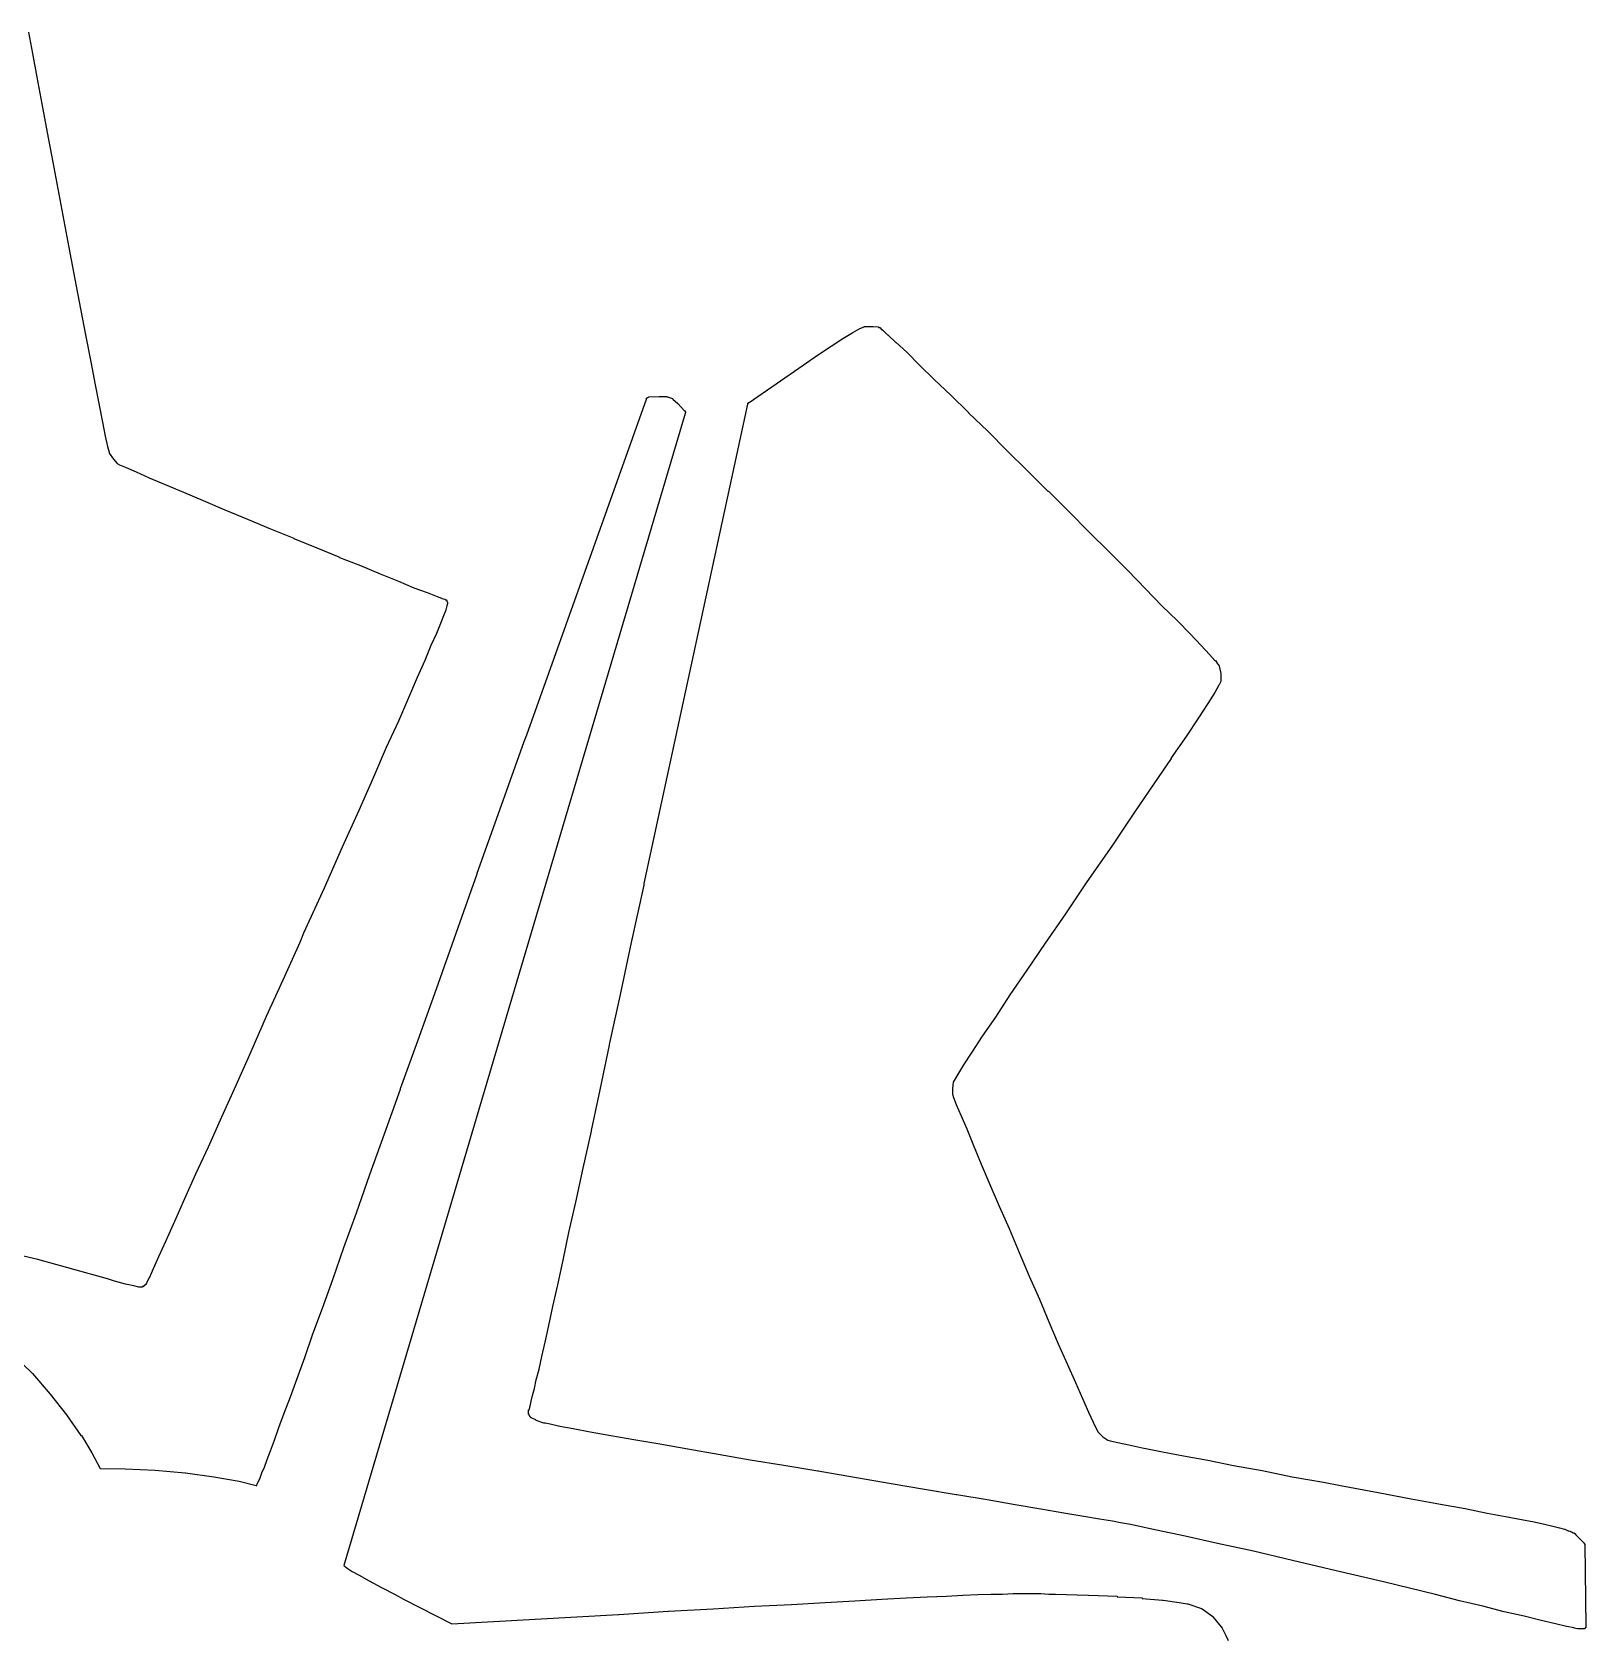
# Model space of a CAD drawing. Extents: x 107.7 to 189.7, y -115.4 to -83.3.
# Drawn here: x 146.697 to 149.516, y -112.49 to -109.577 of the extents above; entities that cross this region are included whole.
import ezdxf

# ---------------------------------------------------------------- set-up
doc = ezdxf.new("R2010")
doc.units = 0
doc.layers.add('BLACK', color=7, linetype='CONTINUOUS')

msp = doc.modelspace()

# ---------------------------------------------------------------- linework, layer by layer
at = {"layer": 'BLACK', "linetype": 'CONTINUOUS'}
for p, q in [((146.691, -109.577), (146.698, -109.616)), ((146.698, -109.616), (146.698, -109.616)), ((146.698, -109.616), (146.706, -109.659)), ((146.706, -109.659), (146.706, -109.659)), ((146.706, -109.659), (146.715, -109.707)), ((146.715, -109.707), (146.715, -109.707)), ((146.715, -109.707), (146.725, -109.759)), ((146.725, -109.759), (146.725, -109.759)), ((146.725, -109.759), (146.735, -109.813)), ((146.735, -109.813), (146.735, -109.813)), ((146.735, -109.813), (146.746, -109.871)), ((146.746, -109.871), (146.746, -109.871)), ((146.746, -109.871), (146.753, -109.91)), ((146.753, -109.91), (146.753, -109.91)), ((146.753, -109.91), (146.764, -109.968)), ((146.764, -109.968), (146.764, -109.968)), ((146.764, -109.968), (146.775, -110.025)), ((146.775, -110.025), (146.775, -110.025)), ((146.775, -110.025), (146.785, -110.079)), ((146.785, -110.079), (146.785, -110.079)), ((146.785, -110.079), (146.785, -110.079)), ((146.785, -110.079), (146.795, -110.129)), ((146.795, -110.129), (146.795, -110.129)), ((146.795, -110.129), (146.804, -110.175)), ((148.168, -110.133), (148.186, -110.122)), ((148.186, -110.122), (148.199, -110.115)), ((148.186, -110.122), (148.186, -110.122)), ((148.186, -110.122), (148.186, -110.122)), ((148.186, -110.122), (148.186, -110.122)), ((148.199, -110.115), (148.207, -110.112)), ((148.199, -110.115), (148.199, -110.115)), ((148.199, -110.115), (148.199, -110.115)), ((148.199, -110.115), (148.199, -110.115)), ((148.207, -110.112), (148.207, -110.111)), ((148.207, -110.111), (148.207, -110.111)), ((148.207, -110.111), (148.208, -110.111)), ((148.207, -110.112), (148.207, -110.112)), ((148.207, -110.112), (148.207, -110.112)), ((148.208, -110.111), (148.208, -110.111)), ((148.208, -110.111), (148.208, -110.111)), ((148.208, -110.111), (148.208, -110.111)), ((148.208, -110.111), (148.208, -110.111)), ((148.208, -110.111), (148.209, -110.111)), ((148.209, -110.111), (148.209, -110.111)), ((148.209, -110.111), (148.222, -110.111)), ((148.222, -110.111), (148.223, -110.111)), ((148.223, -110.111), (148.223, -110.111)), ((148.223, -110.111), (148.223, -110.111)), ((148.223, -110.111), (148.232, -110.112)), ((148.232, -110.112), (148.233, -110.112)), ((148.233, -110.112), (148.233, -110.113)), ((148.233, -110.113), (148.233, -110.113)), ((148.233, -110.113), (148.233, -110.113)), ((148.233, -110.113), (148.233, -110.113)), ((148.233, -110.113), (148.234, -110.113)), ((148.234, -110.113), (148.234, -110.113)), ((148.234, -110.113), (148.234, -110.113)), ((148.234, -110.113), (148.234, -110.113)), ((148.234, -110.113), (148.235, -110.113)), ((148.235, -110.113), (148.235, -110.113)), ((148.235, -110.113), (148.239, -110.117)), ((148.239, -110.117), (148.239, -110.117)), ((148.239, -110.117), (148.239, -110.117)), ((148.239, -110.117), (148.24, -110.117)), ((148.24, -110.117), (148.249, -110.126)), ((148.249, -110.126), (148.25, -110.126)), ((148.25, -110.126), (148.25, -110.126)), ((148.25, -110.126), (148.25, -110.126)), ((148.25, -110.126), (148.264, -110.14)), ((148.122, -110.163), (148.147, -110.147)), ((148.147, -110.147), (148.168, -110.133)), ((148.147, -110.147), (148.147, -110.147)), ((148.147, -110.147), (148.147, -110.147)), ((148.168, -110.133), (148.168, -110.133)), ((148.168, -110.133), (148.168, -110.133)), ((148.168, -110.133), (148.168, -110.133)), ((148.264, -110.14), (148.265, -110.14)), ((148.265, -110.14), (148.265, -110.14)), ((148.265, -110.14), (148.284, -110.158)), ((148.284, -110.158), (148.284, -110.158)), ((148.284, -110.158), (148.284, -110.158)), ((148.284, -110.158), (148.307, -110.181)), ((146.804, -110.175), (146.812, -110.217)), ((147.998, -110.249), (148.096, -110.181)), ((148.096, -110.181), (148.122, -110.163)), ((148.096, -110.181), (148.096, -110.181)), ((148.096, -110.181), (148.096, -110.181)), ((148.122, -110.163), (148.122, -110.163)), ((148.122, -110.163), (148.122, -110.163)), ((148.307, -110.181), (148.307, -110.181)), ((148.307, -110.181), (148.307, -110.181)), ((148.307, -110.181), (148.334, -110.207)), ((146.812, -110.217), (146.812, -110.217)), ((146.812, -110.217), (146.819, -110.254)), ((148.334, -110.207), (148.334, -110.207)), ((148.334, -110.207), (148.364, -110.236)), ((147.595, -110.852), (147.812, -110.243)), ((147.812, -110.242), (147.812, -110.241)), ((147.812, -110.241), (147.812, -110.241)), ((147.812, -110.241), (147.813, -110.241)), ((147.812, -110.243), (147.812, -110.242)), ((147.812, -110.242), (147.812, -110.242)), ((147.812, -110.242), (147.812, -110.242)), ((147.812, -110.242), (147.812, -110.242)), ((147.812, -110.243), (147.812, -110.243)), ((147.813, -110.241), (147.813, -110.24)), ((147.813, -110.24), (147.813, -110.24)), ((147.813, -110.24), (147.813, -110.24)), ((147.813, -110.24), (147.814, -110.24)), ((147.813, -110.241), (147.813, -110.241)), ((147.813, -110.241), (147.813, -110.241)), ((147.814, -110.24), (147.814, -110.24)), ((147.814, -110.24), (147.814, -110.24)), ((147.814, -110.24), (147.814, -110.24)), ((147.814, -110.24), (147.815, -110.24)), ((147.815, -110.24), (147.816, -110.239)), ((147.815, -110.24), (147.815, -110.24)), ((147.815, -110.24), (147.815, -110.24)), ((147.815, -110.24), (147.815, -110.24)), ((147.815, -110.24), (147.815, -110.24)), ((147.816, -110.239), (147.835, -110.238)), ((147.835, -110.238), (147.835, -110.238)), ((147.835, -110.238), (147.835, -110.238)), ((147.835, -110.238), (147.835, -110.238)), ((147.835, -110.238), (147.848, -110.238)), ((147.848, -110.238), (147.848, -110.238)), ((147.848, -110.238), (147.848, -110.238)), ((147.848, -110.238), (147.849, -110.238)), ((147.849, -110.238), (147.849, -110.238)), ((147.849, -110.238), (147.849, -110.238)), ((147.849, -110.238), (147.849, -110.239)), ((147.849, -110.239), (147.85, -110.239)), ((147.85, -110.239), (147.859, -110.242)), ((147.859, -110.242), (147.859, -110.242)), ((147.859, -110.242), (147.859, -110.242)), ((147.859, -110.242), (147.86, -110.243)), ((147.86, -110.243), (147.86, -110.243)), ((147.86, -110.243), (147.86, -110.243)), ((147.86, -110.243), (147.86, -110.243)), ((147.86, -110.243), (147.86, -110.243)), ((147.86, -110.243), (147.869, -110.251)), ((148.364, -110.236), (148.364, -110.236)), ((148.364, -110.236), (148.364, -110.236)), ((148.364, -110.236), (148.396, -110.267)), ((146.819, -110.254), (146.825, -110.285)), ((147.882, -110.269), (147.572, -111.315)), ((147.808, -111.122), (147.996, -110.252)), ((147.869, -110.251), (147.869, -110.251)), ((147.869, -110.251), (147.869, -110.251)), ((147.869, -110.251), (147.869, -110.251)), ((147.869, -110.251), (147.881, -110.264)), ((147.881, -110.264), (147.881, -110.264)), ((147.881, -110.264), (147.881, -110.264)), ((147.881, -110.264), (147.881, -110.264)), ((147.881, -110.264), (147.882, -110.264)), ((147.882, -110.264), (147.882, -110.264)), ((147.882, -110.264), (147.882, -110.265)), ((147.882, -110.265), (147.882, -110.265)), ((147.882, -110.265), (147.882, -110.265)), ((147.882, -110.265), (147.882, -110.265)), ((147.882, -110.265), (147.882, -110.265)), ((147.882, -110.265), (147.882, -110.266)), ((147.882, -110.266), (147.882, -110.266)), ((147.882, -110.266), (147.883, -110.266)), ((147.883, -110.268), (147.882, -110.268)), ((147.882, -110.268), (147.882, -110.268)), ((147.882, -110.268), (147.882, -110.269)), ((147.883, -110.266), (147.883, -110.266)), ((147.883, -110.266), (147.883, -110.267)), ((147.883, -110.267), (147.883, -110.267)), ((147.883, -110.267), (147.883, -110.267)), ((147.883, -110.267), (147.883, -110.267)), ((147.883, -110.267), (147.883, -110.268)), ((147.883, -110.268), (147.883, -110.268)), ((147.996, -110.251), (147.996, -110.25)), ((147.996, -110.25), (147.996, -110.25)), ((147.996, -110.25), (147.997, -110.25)), ((147.996, -110.252), (147.996, -110.251)), ((147.996, -110.251), (147.996, -110.251)), ((147.996, -110.251), (147.996, -110.251)), ((147.996, -110.251), (147.996, -110.251)), ((147.996, -110.252), (147.996, -110.252)), ((147.997, -110.25), (147.997, -110.249)), ((147.997, -110.249), (147.997, -110.249)), ((147.997, -110.249), (147.997, -110.249)), ((147.997, -110.249), (147.998, -110.249)), ((147.997, -110.25), (147.997, -110.25)), ((147.997, -110.25), (147.997, -110.25)), ((147.998, -110.249), (147.998, -110.249)), ((148.396, -110.267), (148.396, -110.268)), ((148.396, -110.268), (148.396, -110.268)), ((148.396, -110.268), (148.431, -110.301)), ((146.825, -110.285), (146.825, -110.285)), ((146.825, -110.285), (146.83, -110.31)), ((148.431, -110.301), (148.431, -110.301)), ((148.431, -110.301), (148.466, -110.337)), ((146.83, -110.31), (146.83, -110.31)), ((146.83, -110.31), (146.834, -110.329)), ((146.834, -110.329), (146.837, -110.339)), ((146.837, -110.339), (146.837, -110.341)), ((146.837, -110.341), (146.845, -110.352)), ((146.845, -110.352), (146.852, -110.36)), ((146.852, -110.36), (146.856, -110.362)), ((146.856, -110.362), (146.868, -110.367)), ((148.466, -110.337), (148.466, -110.337)), ((148.466, -110.337), (148.466, -110.337)), ((148.466, -110.337), (148.503, -110.373)), ((146.868, -110.367), (146.868, -110.367)), ((146.868, -110.367), (146.886, -110.375)), ((146.886, -110.375), (146.886, -110.375)), ((146.886, -110.375), (146.91, -110.386)), ((146.91, -110.386), (146.939, -110.398)), ((148.503, -110.373), (148.503, -110.373)), ((148.503, -110.373), (148.54, -110.41)), ((146.939, -110.398), (146.939, -110.398)), ((146.939, -110.398), (146.972, -110.412)), ((146.972, -110.412), (146.972, -110.412)), ((146.972, -110.412), (146.972, -110.412)), ((146.972, -110.412), (147.008, -110.427)), ((148.54, -110.41), (148.541, -110.41)), ((148.541, -110.41), (148.541, -110.41)), ((148.541, -110.41), (148.578, -110.447)), ((147.008, -110.427), (147.047, -110.444)), ((147.047, -110.444), (147.047, -110.444)), ((147.047, -110.444), (147.088, -110.461)), ((148.578, -110.447), (148.578, -110.447)), ((148.578, -110.447), (148.615, -110.484)), ((147.088, -110.461), (147.088, -110.461)), ((147.088, -110.461), (147.13, -110.478)), ((147.13, -110.478), (147.13, -110.478)), ((147.13, -110.478), (147.172, -110.495)), ((147.172, -110.495), (147.172, -110.496)), ((147.172, -110.496), (147.172, -110.496)), ((147.172, -110.496), (147.214, -110.513)), ((148.615, -110.484), (148.615, -110.484)), ((148.615, -110.484), (148.651, -110.52)), ((147.214, -110.513), (147.254, -110.529)), ((147.254, -110.529), (147.255, -110.53)), ((147.255, -110.53), (147.255, -110.53)), ((147.255, -110.53), (147.293, -110.545)), ((148.651, -110.52), (148.651, -110.52)), ((148.651, -110.52), (148.685, -110.554)), ((147.293, -110.545), (147.293, -110.545)), ((147.293, -110.545), (147.329, -110.56)), ((147.329, -110.56), (147.329, -110.56)), ((147.329, -110.56), (147.329, -110.56)), ((147.329, -110.56), (147.362, -110.573)), ((148.685, -110.554), (148.685, -110.554)), ((148.685, -110.554), (148.717, -110.587)), ((147.362, -110.573), (147.362, -110.573)), ((147.362, -110.573), (147.39, -110.585)), ((147.39, -110.585), (147.414, -110.594)), ((147.414, -110.594), (147.432, -110.601)), ((148.717, -110.587), (148.717, -110.587)), ((148.717, -110.587), (148.747, -110.618)), ((147.432, -110.601), (147.443, -110.605)), ((147.443, -110.605), (147.447, -110.606)), ((147.447, -110.606), (147.447, -110.607)), ((147.447, -110.607), (147.447, -110.607)), ((147.447, -110.607), (147.447, -110.607)), ((147.447, -110.607), (147.448, -110.607)), ((147.448, -110.607), (147.448, -110.607)), ((147.448, -110.607), (147.448, -110.607)), ((147.448, -110.607), (147.448, -110.607)), ((147.448, -110.607), (147.448, -110.607)), ((147.448, -110.607), (147.449, -110.607)), ((147.45, -110.618), (147.448, -110.625)), ((147.448, -110.625), (147.448, -110.625)), ((147.448, -110.625), (147.448, -110.626)), ((147.449, -110.607), (147.449, -110.607)), ((147.449, -110.607), (147.449, -110.607)), ((147.449, -110.607), (147.449, -110.608)), ((147.449, -110.608), (147.45, -110.608)), ((147.45, -110.608), (147.45, -110.608)), ((147.45, -110.608), (147.45, -110.608)), ((147.45, -110.608), (147.45, -110.609)), ((147.45, -110.609), (147.45, -110.609)), ((147.45, -110.609), (147.45, -110.609)), ((147.45, -110.609), (147.45, -110.609)), ((147.45, -110.609), (147.45, -110.609)), ((147.45, -110.609), (147.45, -110.61)), ((147.45, -110.61), (147.45, -110.61)), ((147.45, -110.61), (147.45, -110.61)), ((147.45, -110.61), (147.451, -110.611)), ((147.451, -110.614), (147.45, -110.618)), ((147.45, -110.618), (147.45, -110.618)), ((147.45, -110.618), (147.45, -110.618)), ((147.45, -110.618), (147.45, -110.618)), ((147.451, -110.611), (147.451, -110.611)), ((147.451, -110.611), (147.451, -110.612)), ((147.451, -110.612), (147.451, -110.612)), ((147.451, -110.612), (147.451, -110.612)), ((147.451, -110.612), (147.451, -110.612)), ((147.451, -110.612), (147.451, -110.613)), ((147.451, -110.613), (147.451, -110.613)), ((147.451, -110.613), (147.451, -110.613)), ((147.451, -110.613), (147.451, -110.613)), ((147.451, -110.613), (147.451, -110.614)), ((147.451, -110.614), (147.451, -110.614)), ((148.747, -110.618), (148.747, -110.618)), ((148.747, -110.618), (148.775, -110.645)), ((147.438, -110.65), (147.431, -110.668)), ((147.444, -110.636), (147.438, -110.65)), ((147.438, -110.65), (147.438, -110.65)), ((147.438, -110.65), (147.438, -110.65)), ((147.448, -110.626), (147.444, -110.636)), ((147.444, -110.636), (147.444, -110.636)), ((147.444, -110.636), (147.444, -110.636)), ((147.444, -110.636), (147.444, -110.636)), ((147.448, -110.626), (147.448, -110.626)), ((148.775, -110.645), (148.775, -110.645)), ((148.775, -110.645), (148.798, -110.669)), ((147.431, -110.668), (147.421, -110.69)), ((147.431, -110.668), (147.431, -110.668)), ((147.431, -110.668), (147.431, -110.668)), ((148.798, -110.669), (148.798, -110.669)), ((148.798, -110.669), (148.798, -110.669)), ((148.798, -110.669), (148.818, -110.69)), ((147.421, -110.69), (147.41, -110.717)), ((147.421, -110.69), (147.421, -110.69)), ((148.818, -110.69), (148.818, -110.69)), ((148.818, -110.69), (148.818, -110.69)), ((148.818, -110.69), (148.833, -110.706)), ((148.833, -110.706), (148.833, -110.706)), ((148.833, -110.706), (148.833, -110.706)), ((148.833, -110.706), (148.833, -110.706)), ((148.833, -110.706), (148.843, -110.717)), ((147.41, -110.717), (147.396, -110.748)), ((147.41, -110.717), (147.41, -110.717)), ((147.41, -110.717), (147.41, -110.717)), ((148.843, -110.717), (148.843, -110.717)), ((148.843, -110.717), (148.844, -110.717)), ((148.844, -110.717), (148.844, -110.717)), ((148.844, -110.717), (148.848, -110.723)), ((148.848, -110.723), (148.848, -110.723)), ((148.848, -110.723), (148.849, -110.724)), ((148.849, -110.724), (148.849, -110.724)), ((148.849, -110.724), (148.849, -110.724)), ((148.849, -110.724), (148.849, -110.724)), ((148.849, -110.724), (148.849, -110.724)), ((148.849, -110.724), (148.849, -110.724)), ((148.849, -110.724), (148.849, -110.725)), ((148.849, -110.725), (148.849, -110.725)), ((148.849, -110.725), (148.85, -110.725)), ((148.85, -110.725), (148.85, -110.725)), ((148.85, -110.725), (148.854, -110.741)), ((148.854, -110.741), (148.854, -110.741)), ((148.854, -110.741), (148.854, -110.742)), ((148.854, -110.742), (148.854, -110.742)), ((148.854, -110.742), (148.854, -110.742)), ((148.854, -110.742), (148.854, -110.742)), ((148.854, -110.742), (148.854, -110.743)), ((147.396, -110.748), (147.38, -110.785)), ((147.396, -110.748), (147.396, -110.748)), ((148.85, -110.762), (148.843, -110.775)), ((148.851, -110.761), (148.85, -110.762)), ((148.854, -110.755), (148.851, -110.761)), ((148.851, -110.761), (148.851, -110.761)), ((148.851, -110.761), (148.851, -110.761)), ((148.854, -110.743), (148.854, -110.743)), ((148.854, -110.743), (148.854, -110.753)), ((148.854, -110.753), (148.854, -110.753)), ((148.854, -110.753), (148.854, -110.753)), ((148.854, -110.753), (148.854, -110.753)), ((148.854, -110.753), (148.854, -110.753)), ((148.854, -110.753), (148.854, -110.754)), ((148.854, -110.754), (148.854, -110.754)), ((148.854, -110.754), (148.854, -110.754)), ((148.854, -110.754), (148.854, -110.754)), ((148.854, -110.754), (148.854, -110.755)), ((148.854, -110.755), (148.854, -110.755)), ((148.854, -110.755), (148.854, -110.755)), ((147.38, -110.785), (147.362, -110.827)), ((147.38, -110.785), (147.38, -110.785)), ((147.38, -110.785), (147.38, -110.785)), ((148.83, -110.795), (148.813, -110.821)), ((148.843, -110.775), (148.83, -110.795)), ((148.83, -110.795), (148.83, -110.795)), ((148.843, -110.775), (148.843, -110.775)), ((148.843, -110.775), (148.843, -110.775)), ((148.843, -110.775), (148.843, -110.775)), ((147.362, -110.827), (147.34, -110.875)), ((147.362, -110.827), (147.362, -110.827)), ((147.362, -110.827), (147.362, -110.827)), ((148.813, -110.821), (148.791, -110.855)), ((148.813, -110.821), (148.813, -110.821)), ((148.813, -110.821), (148.813, -110.821)), ((147.59, -110.864), (147.595, -110.852)), ((147.595, -110.852), (147.595, -110.852)), ((148.791, -110.855), (148.764, -110.894)), ((148.791, -110.855), (148.791, -110.855)), ((148.791, -110.855), (148.791, -110.855)), ((147.34, -110.875), (147.317, -110.929)), ((147.34, -110.875), (147.34, -110.875)), ((147.546, -110.988), (147.59, -110.864)), ((147.59, -110.864), (147.59, -110.864)), ((148.764, -110.895), (148.732, -110.941)), ((148.764, -110.894), (148.764, -110.895)), ((147.317, -110.929), (147.29, -110.989)), ((147.317, -110.929), (147.317, -110.929)), ((147.317, -110.929), (147.317, -110.929)), ((148.732, -110.941), (148.696, -110.994)), ((148.732, -110.941), (148.732, -110.941)), ((148.732, -110.941), (148.732, -110.941)), ((147.29, -110.989), (147.26, -111.056)), ((147.29, -110.989), (147.29, -110.989)), ((147.505, -111.103), (147.546, -110.988)), ((147.546, -110.988), (147.546, -110.988)), ((148.696, -110.994), (148.656, -111.054)), ((148.696, -110.994), (148.696, -110.994)), ((147.26, -111.056), (147.227, -111.13)), ((147.26, -111.056), (147.26, -111.056)), ((148.656, -111.054), (148.611, -111.119)), ((148.656, -111.054), (148.656, -111.054)), ((148.656, -111.054), (148.656, -111.054)), ((147.467, -111.212), (147.505, -111.104)), ((147.505, -111.104), (147.505, -111.103)), ((147.505, -111.103), (147.505, -111.103)), ((148.611, -111.119), (148.572, -111.177)), ((148.611, -111.119), (148.611, -111.119)), ((148.611, -111.119), (148.611, -111.119)), ((147.227, -111.13), (147.19, -111.212)), ((147.227, -111.13), (147.227, -111.13)), ((147.785, -111.229), (147.808, -111.125)), ((147.808, -111.125), (147.808, -111.122)), ((147.808, -111.122), (147.808, -111.122)), ((147.808, -111.125), (147.808, -111.125)), ((148.572, -111.177), (148.535, -111.23)), ((148.572, -111.177), (148.572, -111.177)), ((147.183, -111.229), (147.152, -111.297)), ((147.19, -111.212), (147.183, -111.229)), ((147.183, -111.229), (147.183, -111.229)), ((147.183, -111.229), (147.183, -111.229)), ((147.19, -111.212), (147.19, -111.212)), ((147.431, -111.313), (147.467, -111.212)), ((147.467, -111.212), (147.467, -111.212)), ((147.467, -111.212), (147.467, -111.212)), ((147.764, -111.326), (147.785, -111.229)), ((147.785, -111.229), (147.785, -111.229)), ((148.535, -111.23), (148.502, -111.279)), ((148.535, -111.23), (148.535, -111.23)), ((148.502, -111.279), (148.471, -111.324)), ((148.502, -111.279), (148.502, -111.279)), ((147.152, -111.297), (147.122, -111.363)), ((147.152, -111.297), (147.152, -111.297)), ((147.572, -111.315), (147.263, -112.359)), ((147.397, -111.407), (147.431, -111.313)), ((147.431, -111.313), (147.431, -111.313)), ((147.572, -111.315), (147.572, -111.315)), ((148.471, -111.324), (148.445, -111.364)), ((147.745, -111.414), (147.764, -111.326)), ((147.764, -111.326), (147.764, -111.326)), ((147.122, -111.363), (147.094, -111.427)), ((147.122, -111.363), (147.122, -111.363)), ((147.122, -111.363), (147.122, -111.363)), ((148.445, -111.364), (148.421, -111.399)), ((147.366, -111.494), (147.397, -111.407)), ((147.397, -111.407), (147.397, -111.407)), ((148.421, -111.399), (148.402, -111.428)), ((147.094, -111.427), (147.067, -111.488)), ((147.094, -111.427), (147.094, -111.427)), ((147.728, -111.496), (147.745, -111.415)), ((147.745, -111.415), (147.745, -111.414)), ((148.402, -111.428), (148.387, -111.451)), ((148.402, -111.428), (148.402, -111.428)), ((148.376, -111.469), (148.37, -111.479)), ((148.387, -111.451), (148.376, -111.469)), ((147.067, -111.488), (147.041, -111.546)), ((147.067, -111.488), (147.067, -111.488)), ((147.337, -111.576), (147.366, -111.495)), ((147.366, -111.495), (147.366, -111.494)), ((147.366, -111.494), (147.366, -111.494)), ((147.712, -111.57), (147.728, -111.496)), ((147.728, -111.496), (147.728, -111.496)), ((147.728, -111.496), (147.728, -111.496)), ((148.368, -111.482), (148.367, -111.494)), ((148.367, -111.494), (148.367, -111.504)), ((148.37, -111.479), (148.368, -111.482)), ((148.367, -111.504), (148.369, -111.51)), ((148.369, -111.51), (148.374, -111.523)), ((148.374, -111.523), (148.382, -111.542)), ((147.041, -111.546), (147.017, -111.6)), ((147.041, -111.546), (147.041, -111.546)), ((148.382, -111.542), (148.393, -111.567)), ((147.31, -111.65), (147.337, -111.576)), ((147.337, -111.576), (147.337, -111.576)), ((147.697, -111.638), (147.712, -111.571)), ((147.712, -111.571), (147.712, -111.57)), ((147.712, -111.57), (147.712, -111.57)), ((148.393, -111.567), (148.405, -111.597)), ((147.017, -111.6), (146.994, -111.649)), ((147.017, -111.6), (147.017, -111.6)), ((148.405, -111.597), (148.419, -111.631)), ((147.684, -111.7), (147.697, -111.638)), ((147.697, -111.638), (147.697, -111.638)), ((148.419, -111.631), (148.419, -111.631)), ((148.419, -111.631), (148.435, -111.668)), ((146.994, -111.649), (146.974, -111.694)), ((146.994, -111.649), (146.994, -111.649)), ((147.286, -111.719), (147.31, -111.65)), ((147.31, -111.65), (147.31, -111.65)), ((148.435, -111.668), (148.452, -111.707)), ((146.974, -111.694), (146.956, -111.735)), ((146.974, -111.694), (146.974, -111.694)), ((147.671, -111.755), (147.684, -111.7)), ((147.684, -111.7), (147.684, -111.7)), ((147.684, -111.7), (147.684, -111.7)), ((147.263, -111.782), (147.286, -111.719)), ((147.286, -111.719), (147.286, -111.719)), ((148.452, -111.707), (148.452, -111.707)), ((148.452, -111.707), (148.47, -111.748)), ((146.956, -111.735), (146.94, -111.77)), ((146.956, -111.735), (146.956, -111.735)), ((147.661, -111.805), (147.671, -111.755)), ((147.671, -111.755), (147.671, -111.755)), ((147.671, -111.755), (147.671, -111.755)), ((147.671, -111.755), (147.671, -111.755)), ((148.47, -111.748), (148.47, -111.748)), ((148.47, -111.748), (148.488, -111.791)), ((146.708, -111.804), (146.64, -111.788)), ((146.94, -111.77), (146.927, -111.799)), ((146.94, -111.77), (146.94, -111.77)), ((147.243, -111.84), (147.263, -111.782)), ((147.263, -111.782), (147.263, -111.782)), ((147.263, -111.782), (147.263, -111.782)), ((146.773, -111.822), (146.708, -111.804)), ((146.927, -111.799), (146.917, -111.821)), ((146.927, -111.799), (146.927, -111.799)), ((146.927, -111.799), (146.927, -111.799)), ((147.651, -111.85), (147.661, -111.805)), ((147.661, -111.805), (147.661, -111.805)), ((147.661, -111.805), (147.661, -111.805)), ((148.488, -111.791), (148.488, -111.791)), ((148.488, -111.791), (148.506, -111.834)), ((146.834, -111.839), (146.773, -111.822)), ((146.847, -111.843), (146.834, -111.839)), ((146.834, -111.839), (146.834, -111.839)), ((146.867, -111.849), (146.847, -111.843)), ((146.847, -111.843), (146.847, -111.843)), ((146.847, -111.843), (146.847, -111.843)), ((146.882, -111.852), (146.867, -111.849)), ((146.867, -111.849), (146.867, -111.849)), ((146.867, -111.849), (146.867, -111.849)), ((146.867, -111.849), (146.867, -111.849)), ((146.905, -111.847), (146.904, -111.849)), ((146.904, -111.849), (146.904, -111.849)), ((146.904, -111.849), (146.904, -111.849)), ((146.904, -111.849), (146.904, -111.849)), ((146.904, -111.849), (146.904, -111.849)), ((146.904, -111.849), (146.904, -111.85)), ((146.909, -111.838), (146.905, -111.847)), ((146.905, -111.847), (146.905, -111.847)), ((146.905, -111.847), (146.905, -111.847)), ((146.905, -111.847), (146.905, -111.847)), ((146.91, -111.838), (146.909, -111.838)), ((146.909, -111.838), (146.909, -111.838)), ((146.917, -111.821), (146.91, -111.838)), ((146.917, -111.821), (146.917, -111.821)), ((147.224, -111.892), (147.243, -111.84)), ((148.506, -111.834), (148.525, -111.876)), ((146.891, -111.854), (146.882, -111.852)), ((146.882, -111.852), (146.882, -111.852)), ((146.882, -111.852), (146.882, -111.852)), ((146.882, -111.852), (146.882, -111.852)), ((146.892, -111.854), (146.891, -111.854)), ((146.891, -111.854), (146.891, -111.854)), ((146.891, -111.854), (146.891, -111.854)), ((146.898, -111.854), (146.892, -111.854)), ((146.892, -111.854), (146.892, -111.854)), ((146.892, -111.854), (146.892, -111.854)), ((146.892, -111.854), (146.892, -111.854)), ((146.892, -111.854), (146.892, -111.854)), ((146.899, -111.853), (146.898, -111.853)), ((146.898, -111.853), (146.898, -111.853)), ((146.898, -111.853), (146.898, -111.854)), ((146.9, -111.853), (146.899, -111.853)), ((146.899, -111.853), (146.899, -111.853)), ((146.899, -111.853), (146.899, -111.853)), ((146.899, -111.853), (146.899, -111.853)), ((146.899, -111.853), (146.899, -111.853)), ((146.899, -111.853), (146.899, -111.853)), ((146.903, -111.85), (146.9, -111.852)), ((146.9, -111.852), (146.9, -111.853)), ((146.9, -111.853), (146.9, -111.853)), ((146.904, -111.85), (146.903, -111.85)), ((146.903, -111.85), (146.903, -111.85)), ((146.903, -111.85), (146.903, -111.85)), ((146.903, -111.85), (146.903, -111.85)), ((146.904, -111.85), (146.904, -111.85)), ((146.904, -111.85), (146.904, -111.85)), ((147.642, -111.889), (147.651, -111.85)), ((147.651, -111.85), (147.651, -111.85)), ((148.525, -111.876), (148.525, -111.876)), ((148.525, -111.876), (148.542, -111.917)), ((147.207, -111.939), (147.224, -111.892)), ((147.224, -111.892), (147.224, -111.892)), ((147.635, -111.924), (147.642, -111.889)), ((147.642, -111.889), (147.642, -111.889)), ((147.628, -111.954), (147.635, -111.924)), ((147.635, -111.924), (147.635, -111.924)), ((148.542, -111.917), (148.542, -111.917)), ((148.542, -111.917), (148.559, -111.957)), ((147.192, -111.982), (147.207, -111.939)), ((147.207, -111.939), (147.207, -111.939)), ((147.622, -111.98), (147.628, -111.954)), ((147.628, -111.954), (147.628, -111.954)), ((148.559, -111.957), (148.559, -111.957)), ((148.559, -111.957), (148.575, -111.993)), ((146.665, -111.979), (146.698, -112.011)), ((147.178, -112.02), (147.192, -111.982)), ((147.192, -111.982), (147.192, -111.982)), ((147.192, -111.982), (147.192, -111.982)), ((147.192, -111.982), (147.192, -111.982)), ((147.192, -111.982), (147.192, -111.982)), ((147.617, -112.003), (147.622, -111.98)), ((147.622, -111.98), (147.622, -111.98)), ((147.622, -111.98), (147.622, -111.98)), ((148.575, -111.993), (148.59, -112.027)), ((146.698, -112.011), (146.698, -112.011)), ((146.698, -112.011), (146.698, -112.011)), ((146.698, -112.011), (146.698, -112.011)), ((146.698, -112.011), (146.73, -112.048)), ((147.166, -112.053), (147.178, -112.02)), ((147.178, -112.02), (147.178, -112.02)), ((147.609, -112.038), (147.612, -112.022)), ((147.612, -112.022), (147.617, -112.003)), ((147.612, -112.022), (147.612, -112.022)), ((146.73, -112.048), (146.73, -112.048)), ((146.73, -112.048), (146.73, -112.048)), ((146.73, -112.048), (146.73, -112.048)), ((146.73, -112.048), (146.76, -112.086)), ((147.155, -112.083), (147.166, -112.053)), ((147.166, -112.053), (147.166, -112.053)), ((147.166, -112.053), (147.166, -112.053)), ((147.603, -112.061), (147.605, -112.051)), ((147.605, -112.051), (147.609, -112.038)), ((147.609, -112.038), (147.609, -112.038)), ((148.59, -112.027), (148.59, -112.027)), ((148.59, -112.027), (148.603, -112.056)), ((147.598, -112.082), (147.598, -112.077)), ((147.598, -112.077), (147.599, -112.077)), ((147.598, -112.083), (147.598, -112.082)), ((147.599, -112.077), (147.601, -112.07)), ((147.599, -112.077), (147.599, -112.077)), ((147.599, -112.077), (147.599, -112.077)), ((147.601, -112.07), (147.603, -112.061)), ((147.603, -112.061), (147.603, -112.061)), ((148.603, -112.056), (148.603, -112.056)), ((148.603, -112.056), (148.614, -112.081)), ((148.614, -112.081), (148.614, -112.081)), ((148.614, -112.081), (148.622, -112.099)), ((146.76, -112.086), (146.76, -112.086)), ((146.76, -112.086), (146.76, -112.086)), ((146.76, -112.086), (146.76, -112.086)), ((146.76, -112.086), (146.786, -112.123)), ((147.137, -112.132), (147.145, -112.109)), ((147.145, -112.109), (147.155, -112.083)), ((147.145, -112.109), (147.145, -112.109)), ((147.155, -112.083), (147.155, -112.083)), ((147.598, -112.084), (147.598, -112.083)), ((147.598, -112.083), (147.598, -112.083)), ((147.598, -112.083), (147.598, -112.083)), ((147.598, -112.083), (147.598, -112.083)), ((147.598, -112.085), (147.598, -112.084)), ((147.598, -112.084), (147.598, -112.084)), ((147.598, -112.084), (147.598, -112.084)), ((147.598, -112.084), (147.598, -112.084)), ((147.599, -112.085), (147.598, -112.085)), ((147.598, -112.085), (147.598, -112.085)), ((147.598, -112.085), (147.598, -112.085)), ((147.598, -112.085), (147.598, -112.085)), ((147.599, -112.086), (147.599, -112.085)), ((147.601, -112.09), (147.599, -112.086)), ((147.599, -112.086), (147.599, -112.086)), ((147.602, -112.09), (147.601, -112.09)), ((147.602, -112.091), (147.602, -112.09)), ((147.602, -112.09), (147.602, -112.09)), ((147.602, -112.09), (147.602, -112.09)), ((147.603, -112.091), (147.602, -112.091)), ((147.602, -112.091), (147.602, -112.091)), ((147.602, -112.091), (147.602, -112.091)), ((147.611, -112.095), (147.603, -112.091)), ((147.603, -112.091), (147.603, -112.091)), ((147.603, -112.091), (147.603, -112.091)), ((147.603, -112.091), (147.603, -112.091)), ((147.603, -112.091), (147.603, -112.091)), ((147.612, -112.096), (147.611, -112.095)), ((147.611, -112.095), (147.611, -112.095)), ((147.626, -112.101), (147.612, -112.096)), ((147.612, -112.096), (147.612, -112.096)), ((147.627, -112.101), (147.626, -112.101)), ((147.626, -112.101), (147.626, -112.101)), ((147.626, -112.101), (147.626, -112.101)), ((147.626, -112.101), (147.626, -112.101)), ((147.628, -112.101), (147.627, -112.101)), ((147.627, -112.101), (147.627, -112.101)), ((147.637, -112.103), (147.628, -112.101)), ((147.628, -112.101), (147.628, -112.101)), ((147.655, -112.107), (147.637, -112.103)), ((147.637, -112.103), (147.637, -112.103)), ((147.637, -112.103), (147.637, -112.103)), ((147.637, -112.103), (147.637, -112.103)), ((147.679, -112.111), (147.655, -112.107)), ((147.655, -112.107), (147.655, -112.107)), ((147.655, -112.107), (147.655, -112.107)), ((147.71, -112.117), (147.679, -112.111)), ((147.679, -112.111), (147.679, -112.111)), ((147.679, -112.111), (147.679, -112.111)), ((148.622, -112.099), (148.628, -112.112)), ((146.786, -112.123), (146.786, -112.123)), ((146.786, -112.123), (146.787, -112.123)), ((146.787, -112.123), (146.787, -112.123)), ((146.787, -112.123), (146.806, -112.155)), ((147.13, -112.151), (147.137, -112.132)), ((147.137, -112.132), (147.137, -112.132)), ((147.137, -112.132), (147.137, -112.132)), ((147.747, -112.124), (147.71, -112.117)), ((147.71, -112.117), (147.71, -112.117)), ((147.71, -112.117), (147.71, -112.117)), ((147.789, -112.131), (147.747, -112.124)), ((147.747, -112.124), (147.747, -112.124)), ((147.747, -112.124), (147.747, -112.124)), ((147.836, -112.139), (147.789, -112.131)), ((147.789, -112.131), (147.789, -112.131)), ((147.789, -112.131), (147.789, -112.131)), ((147.887, -112.148), (147.836, -112.139)), ((147.836, -112.139), (147.836, -112.139)), ((147.836, -112.139), (147.836, -112.139)), ((148.628, -112.112), (148.631, -112.117)), ((148.631, -112.117), (148.64, -112.126)), ((148.64, -112.126), (148.649, -112.132)), ((148.649, -112.132), (148.653, -112.133)), ((148.653, -112.133), (148.667, -112.136)), ((148.667, -112.136), (148.687, -112.14)), ((148.687, -112.14), (148.687, -112.14)), ((148.687, -112.14), (148.714, -112.146)), ((146.806, -112.155), (146.806, -112.155)), ((146.806, -112.155), (146.806, -112.155)), ((146.806, -112.155), (146.806, -112.155)), ((146.806, -112.155), (146.821, -112.183)), ((147.119, -112.181), (147.124, -112.167)), ((147.124, -112.167), (147.13, -112.151)), ((147.124, -112.167), (147.124, -112.167)), ((147.124, -112.167), (147.124, -112.167)), ((147.942, -112.158), (147.887, -112.148)), ((147.887, -112.148), (147.887, -112.148)), ((147.887, -112.148), (147.887, -112.148)), ((148, -112.168), (147.942, -112.158)), ((147.942, -112.158), (147.942, -112.158)), ((148.061, -112.178), (148, -112.168)), ((148, -112.168), (148, -112.168)), ((148, -112.168), (148, -112.168)), ((148.714, -112.146), (148.715, -112.146)), ((148.715, -112.146), (148.715, -112.146)), ((148.715, -112.146), (148.748, -112.153)), ((148.748, -112.153), (148.748, -112.153)), ((148.748, -112.153), (148.748, -112.153)), ((148.748, -112.153), (148.748, -112.153)), ((148.748, -112.153), (148.748, -112.153)), ((148.748, -112.153), (148.786, -112.16)), ((148.786, -112.16), (148.786, -112.16)), ((148.786, -112.16), (148.786, -112.16)), ((148.786, -112.16), (148.83, -112.168)), ((148.83, -112.168), (148.83, -112.168)), ((148.83, -112.168), (148.877, -112.178)), ((146.821, -112.183), (146.866, -112.184)), ((146.866, -112.184), (146.866, -112.184)), ((146.866, -112.184), (146.866, -112.184)), ((146.866, -112.184), (146.866, -112.184)), ((146.866, -112.184), (146.921, -112.186)), ((146.921, -112.186), (146.921, -112.186)), ((146.921, -112.186), (146.921, -112.186)), ((146.921, -112.186), (146.921, -112.186)), ((146.921, -112.186), (146.975, -112.191)), ((146.975, -112.191), (146.976, -112.191)), ((146.976, -112.191), (146.976, -112.191)), ((146.976, -112.191), (146.976, -112.191)), ((146.976, -112.191), (147.027, -112.198)), ((147.027, -112.198), (147.027, -112.198)), ((147.027, -112.198), (147.027, -112.198)), ((147.027, -112.198), (147.027, -112.198)), ((147.027, -112.198), (147.073, -112.206)), ((147.111, -112.2), (147.114, -112.191)), ((147.114, -112.191), (147.119, -112.181)), ((147.114, -112.191), (147.114, -112.191)), ((148.123, -112.188), (148.061, -112.178)), ((148.061, -112.178), (148.061, -112.178)), ((148.124, -112.188), (148.123, -112.188)), ((148.123, -112.188), (148.123, -112.188)), ((148.123, -112.188), (148.123, -112.188)), ((148.13, -112.189), (148.124, -112.188)), ((148.124, -112.188), (148.124, -112.188)), ((148.193, -112.2), (148.13, -112.189)), ((148.13, -112.189), (148.13, -112.189)), ((148.877, -112.178), (148.877, -112.178)), ((148.877, -112.178), (148.877, -112.178)), ((148.877, -112.178), (148.929, -112.187)), ((148.929, -112.187), (148.929, -112.187)), ((148.929, -112.187), (148.929, -112.187)), ((148.929, -112.187), (148.983, -112.198)), ((148.983, -112.198), (148.983, -112.198)), ((148.983, -112.198), (149.04, -112.208)), ((147.073, -112.206), (147.073, -112.206)), ((147.073, -112.206), (147.073, -112.206)), ((147.073, -112.206), (147.073, -112.206)), ((147.073, -112.206), (147.104, -112.214)), ((147.104, -112.214), (147.105, -112.214)), ((147.105, -112.214), (147.106, -112.211)), ((147.106, -112.211), (147.108, -112.207)), ((147.108, -112.207), (147.111, -112.2)), ((148.256, -112.211), (148.193, -112.2)), ((148.193, -112.2), (148.193, -112.2)), ((148.316, -112.221), (148.256, -112.211)), ((148.256, -112.211), (148.256, -112.211)), ((148.256, -112.211), (148.256, -112.211)), ((148.256, -112.211), (148.256, -112.211)), ((148.256, -112.211), (148.256, -112.211)), ((148.374, -112.231), (148.316, -112.221)), ((148.316, -112.221), (148.316, -112.221)), ((148.316, -112.221), (148.316, -112.221)), ((149.04, -112.208), (149.04, -112.208)), ((149.04, -112.208), (149.04, -112.208)), ((149.04, -112.208), (149.071, -112.214)), ((149.071, -112.214), (149.071, -112.214)), ((149.071, -112.214), (149.139, -112.227)), ((149.139, -112.227), (149.139, -112.227)), ((149.139, -112.227), (149.139, -112.227)), ((149.139, -112.227), (149.199, -112.238)), ((148.375, -112.231), (148.374, -112.231)), ((148.43, -112.24), (148.375, -112.231)), ((148.481, -112.249), (148.43, -112.24)), ((148.43, -112.24), (148.43, -112.24)), ((148.527, -112.257), (148.481, -112.249)), ((148.481, -112.249), (148.481, -112.249)), ((148.481, -112.249), (148.481, -112.249)), ((148.569, -112.264), (148.527, -112.257)), ((148.527, -112.257), (148.527, -112.257)), ((149.199, -112.238), (149.199, -112.238)), ((149.199, -112.238), (149.199, -112.238)), ((149.199, -112.238), (149.199, -112.238)), ((149.199, -112.238), (149.199, -112.238)), ((149.199, -112.238), (149.252, -112.248)), ((149.252, -112.248), (149.252, -112.248)), ((149.252, -112.248), (149.252, -112.248)), ((149.252, -112.248), (149.297, -112.256)), ((149.297, -112.256), (149.297, -112.256)), ((149.297, -112.256), (149.297, -112.256)), ((149.297, -112.256), (149.337, -112.264)), ((148.605, -112.27), (148.569, -112.264)), ((148.569, -112.264), (148.569, -112.264)), ((148.634, -112.275), (148.605, -112.27)), ((148.605, -112.27), (148.605, -112.27)), ((148.605, -112.27), (148.605, -112.27)), ((148.657, -112.279), (148.634, -112.275)), ((148.634, -112.275), (148.634, -112.275)), ((148.672, -112.282), (148.657, -112.279)), ((148.69, -112.285), (148.672, -112.282)), ((148.672, -112.282), (148.672, -112.282)), ((148.737, -112.295), (148.69, -112.285)), ((148.69, -112.285), (148.69, -112.285)), ((149.337, -112.264), (149.337, -112.264)), ((149.337, -112.264), (149.337, -112.264)), ((149.337, -112.264), (149.37, -112.27)), ((149.37, -112.27), (149.37, -112.27)), ((149.37, -112.27), (149.37, -112.27)), ((149.37, -112.27), (149.37, -112.27)), ((149.37, -112.27), (149.37, -112.27)), ((149.37, -112.27), (149.37, -112.27)), ((149.37, -112.27), (149.399, -112.276)), ((149.399, -112.276), (149.399, -112.276)), ((149.399, -112.276), (149.399, -112.276)), ((149.399, -112.276), (149.422, -112.28)), ((149.422, -112.28), (149.422, -112.28)), ((149.422, -112.28), (149.422, -112.28)), ((149.422, -112.28), (149.441, -112.284)), ((149.441, -112.284), (149.441, -112.284)), ((149.441, -112.284), (149.441, -112.284)), ((149.441, -112.284), (149.456, -112.288)), ((148.789, -112.306), (148.737, -112.295)), ((148.848, -112.319), (148.789, -112.306)), ((148.789, -112.306), (148.789, -112.306)), ((149.456, -112.288), (149.456, -112.288)), ((149.456, -112.288), (149.456, -112.288)), ((149.456, -112.288), (149.456, -112.288)), ((149.456, -112.288), (149.468, -112.291)), ((149.468, -112.291), (149.468, -112.291)), ((149.468, -112.291), (149.468, -112.291)), ((149.468, -112.291), (149.468, -112.291)), ((149.468, -112.291), (149.477, -112.293)), ((149.477, -112.293), (149.478, -112.293)), ((149.478, -112.293), (149.478, -112.293)), ((149.478, -112.293), (149.478, -112.293)), ((149.478, -112.293), (149.484, -112.296)), ((149.484, -112.296), (149.484, -112.296)), ((149.484, -112.296), (149.485, -112.296)), ((149.485, -112.296), (149.485, -112.296)), ((149.485, -112.296), (149.49, -112.298)), ((149.49, -112.298), (149.49, -112.298)), ((149.49, -112.298), (149.49, -112.298)), ((149.49, -112.298), (149.49, -112.298)), ((149.49, -112.298), (149.493, -112.3)), ((149.493, -112.3), (149.494, -112.3)), ((149.494, -112.3), (149.494, -112.3)), ((149.494, -112.3), (149.494, -112.3)), ((149.494, -112.3), (149.497, -112.302)), ((149.497, -112.302), (149.497, -112.302)), ((149.497, -112.302), (149.497, -112.302)), ((149.497, -112.302), (149.497, -112.303)), ((149.497, -112.303), (149.499, -112.305)), ((149.499, -112.305), (149.499, -112.305)), ((149.499, -112.305), (149.499, -112.305)), ((149.499, -112.305), (149.499, -112.305)), ((149.499, -112.305), (149.499, -112.305)), ((149.499, -112.305), (149.499, -112.305)), ((149.499, -112.305), (149.499, -112.305)), ((149.499, -112.305), (149.512, -112.318)), ((148.913, -112.333), (148.848, -112.319)), ((148.848, -112.319), (148.848, -112.319)), ((148.984, -112.35), (148.913, -112.333)), ((148.913, -112.333), (148.913, -112.333)), ((149.512, -112.318), (149.512, -112.318)), ((149.512, -112.318), (149.512, -112.318)), ((149.512, -112.318), (149.513, -112.318)), ((149.513, -112.318), (149.513, -112.318)), ((149.513, -112.318), (149.513, -112.318)), ((149.513, -112.318), (149.513, -112.319)), ((149.513, -112.319), (149.513, -112.319)), ((149.513, -112.319), (149.513, -112.319)), ((149.513, -112.319), (149.513, -112.319)), ((149.513, -112.319), (149.513, -112.32)), ((149.513, -112.32), (149.514, -112.32)), ((149.514, -112.32), (149.514, -112.32)), ((149.514, -112.32), (149.514, -112.32)), ((149.514, -112.32), (149.514, -112.321)), ((149.514, -112.321), (149.514, -112.321)), ((149.514, -112.321), (149.516, -112.469)), ((147.263, -112.359), (147.271, -112.365)), ((147.271, -112.365), (147.278, -112.37)), ((147.278, -112.37), (147.291, -112.377)), ((149.063, -112.369), (148.984, -112.35)), ((148.984, -112.35), (148.984, -112.35)), ((148.984, -112.35), (148.984, -112.35)), ((149.149, -112.389), (149.063, -112.369)), ((149.063, -112.369), (149.063, -112.369)), ((147.291, -112.377), (147.309, -112.387)), ((147.309, -112.387), (147.309, -112.387)), ((147.309, -112.387), (147.331, -112.399)), ((147.331, -112.399), (147.356, -112.412)), ((149.243, -112.412), (149.149, -112.389)), ((149.149, -112.389), (149.149, -112.389)), ((147.356, -112.412), (147.356, -112.412)), ((147.356, -112.412), (147.371, -112.42)), ((147.371, -112.42), (147.371, -112.42)), ((147.371, -112.42), (147.459, -112.465)), ((148.008, -112.433), (148.075, -112.43)), ((148.075, -112.43), (148.136, -112.426)), ((148.075, -112.43), (148.075, -112.43)), ((148.075, -112.43), (148.075, -112.43)), ((148.136, -112.426), (148.19, -112.423)), ((148.136, -112.426), (148.136, -112.426)), ((148.136, -112.426), (148.136, -112.426)), ((148.19, -112.423), (148.239, -112.42)), ((148.19, -112.423), (148.19, -112.423)), ((148.239, -112.42), (148.283, -112.418)), ((148.239, -112.42), (148.239, -112.42)), ((148.239, -112.42), (148.239, -112.42)), ((148.283, -112.418), (148.321, -112.416)), ((148.283, -112.418), (148.283, -112.418)), ((148.283, -112.418), (148.283, -112.418)), ((148.321, -112.416), (148.356, -112.415)), ((148.321, -112.416), (148.321, -112.416)), ((148.321, -112.416), (148.321, -112.416)), ((148.356, -112.415), (148.386, -112.413)), ((148.356, -112.415), (148.356, -112.415)), ((148.356, -112.415), (148.356, -112.415)), ((148.386, -112.413), (148.413, -112.412)), ((148.386, -112.413), (148.386, -112.413)), ((148.386, -112.413), (148.386, -112.413)), ((148.413, -112.412), (148.437, -112.411)), ((148.413, -112.412), (148.413, -112.412)), ((148.413, -112.412), (148.413, -112.412)), ((148.437, -112.411), (148.437, -112.411)), ((148.437, -112.411), (148.437, -112.411)), ((148.437, -112.411), (148.458, -112.411)), ((148.458, -112.411), (148.477, -112.41)), ((148.458, -112.411), (148.458, -112.411)), ((148.458, -112.411), (148.458, -112.411)), ((148.477, -112.41), (148.477, -112.41)), ((148.477, -112.41), (148.477, -112.41)), ((148.477, -112.41), (148.495, -112.41)), ((148.495, -112.41), (148.495, -112.41)), ((148.495, -112.41), (148.511, -112.41)), ((148.511, -112.41), (148.527, -112.41)), ((148.511, -112.41), (148.511, -112.41)), ((148.527, -112.41), (148.527, -112.41)), ((148.527, -112.41), (148.527, -112.41)), ((148.527, -112.41), (148.542, -112.411)), ((148.542, -112.411), (148.542, -112.411)), ((148.542, -112.411), (148.542, -112.411)), ((148.542, -112.411), (148.554, -112.411)), ((148.554, -112.411), (148.554, -112.411)), ((148.554, -112.411), (148.554, -112.411)), ((148.554, -112.411), (148.613, -112.413)), ((148.613, -112.413), (148.614, -112.413)), ((148.614, -112.413), (148.614, -112.413)), ((148.614, -112.413), (148.666, -112.415)), ((148.666, -112.415), (148.666, -112.415)), ((148.666, -112.415), (148.666, -112.416)), ((148.666, -112.416), (148.666, -112.416)), ((148.666, -112.416), (148.711, -112.418)), ((148.711, -112.418), (148.711, -112.419)), ((148.711, -112.419), (148.711, -112.419)), ((148.711, -112.419), (148.711, -112.419)), ((148.711, -112.419), (148.748, -112.422)), ((148.748, -112.422), (148.749, -112.422)), ((148.749, -112.422), (148.749, -112.422)), ((148.749, -112.422), (148.749, -112.422)), ((148.749, -112.422), (148.778, -112.426)), ((148.778, -112.426), (148.778, -112.426)), ((148.778, -112.426), (148.778, -112.426)), ((148.778, -112.426), (148.778, -112.426)), ((148.778, -112.426), (148.793, -112.429)), ((148.793, -112.429), (148.793, -112.429)), ((148.793, -112.429), (148.794, -112.429)), ((148.794, -112.429), (148.794, -112.429)), ((148.794, -112.429), (148.819, -112.437)), ((149.287, -112.423), (149.243, -112.412)), ((149.243, -112.412), (149.243, -112.412)), ((149.243, -112.412), (149.243, -112.412)), ((149.329, -112.433), (149.287, -112.423)), ((149.287, -112.423), (149.287, -112.423)), ((147.459, -112.465), (147.761, -112.448)), ((147.761, -112.448), (147.762, -112.448)), ((147.762, -112.448), (147.851, -112.442)), ((147.851, -112.442), (147.852, -112.442)), ((147.852, -112.442), (147.933, -112.438)), ((147.933, -112.438), (148.008, -112.433)), ((147.933, -112.438), (147.933, -112.438)), ((147.933, -112.438), (147.933, -112.438)), ((148.008, -112.433), (148.008, -112.433)), ((148.008, -112.433), (148.008, -112.433)), ((148.819, -112.437), (148.819, -112.437)), ((148.819, -112.437), (148.819, -112.438)), ((148.819, -112.438), (148.819, -112.438)), ((148.819, -112.438), (148.819, -112.438)), ((148.819, -112.438), (148.82, -112.438)), ((148.82, -112.438), (148.82, -112.438)), ((148.82, -112.438), (148.82, -112.438)), ((148.82, -112.438), (148.839, -112.452)), ((148.839, -112.452), (148.839, -112.452)), ((148.839, -112.452), (148.839, -112.452)), ((148.839, -112.452), (148.84, -112.452)), ((148.84, -112.452), (148.84, -112.452)), ((148.84, -112.452), (148.84, -112.452)), ((148.84, -112.452), (148.84, -112.452)), ((148.84, -112.452), (148.84, -112.453)), ((148.84, -112.453), (148.856, -112.473)), ((149.368, -112.443), (149.329, -112.433)), ((149.329, -112.433), (149.329, -112.433)), ((149.404, -112.451), (149.368, -112.443)), ((149.368, -112.443), (149.368, -112.443)), ((149.368, -112.443), (149.368, -112.443)), ((149.435, -112.459), (149.404, -112.451)), ((149.404, -112.451), (149.404, -112.451)), ((149.404, -112.451), (149.404, -112.451)), ((149.461, -112.465), (149.435, -112.459)), ((149.435, -112.459), (149.435, -112.459)), ((149.435, -112.459), (149.435, -112.459)), ((148.856, -112.473), (148.856, -112.473)), ((148.856, -112.473), (148.856, -112.473)), ((148.856, -112.473), (148.856, -112.473)), ((148.856, -112.473), (148.863, -112.486)), ((148.863, -112.486), (148.863, -112.486)), ((148.863, -112.486), (148.863, -112.486)), ((148.863, -112.486), (148.863, -112.486)), ((148.863, -112.486), (148.867, -112.495)), ((149.481, -112.47), (149.461, -112.465)), ((149.461, -112.465), (149.461, -112.465)), ((149.495, -112.472), (149.481, -112.47)), ((149.481, -112.47), (149.481, -112.47)), ((149.481, -112.47), (149.481, -112.47)), ((149.495, -112.473), (149.495, -112.472)), ((149.495, -112.472), (149.495, -112.472)), ((149.495, -112.472), (149.495, -112.472)), ((149.501, -112.474), (149.495, -112.473)), ((149.511, -112.474), (149.501, -112.474)), ((149.501, -112.474), (149.501, -112.474)), ((149.501, -112.474), (149.501, -112.474)), ((149.501, -112.474), (149.501, -112.474)), ((149.512, -112.474), (149.511, -112.474)), ((149.511, -112.474), (149.511, -112.474)), ((149.511, -112.474), (149.511, -112.474)), ((149.513, -112.474), (149.512, -112.474)), ((149.512, -112.474), (149.512, -112.474)), ((149.512, -112.474), (149.512, -112.474)), ((149.512, -112.474), (149.512, -112.474)), ((149.514, -112.474), (149.513, -112.474)), ((149.513, -112.474), (149.513, -112.474)), ((149.513, -112.474), (149.513, -112.474)), ((149.513, -112.474), (149.513, -112.474)), ((149.515, -112.473), (149.514, -112.473)), ((149.514, -112.473), (149.514, -112.473)), ((149.514, -112.473), (149.514, -112.473)), ((149.514, -112.473), (149.514, -112.473)), ((149.514, -112.473), (149.514, -112.474)), ((149.516, -112.472), (149.515, -112.472)), ((149.515, -112.472), (149.515, -112.472)), ((149.515, -112.472), (149.515, -112.472)), ((149.515, -112.472), (149.515, -112.472)), ((149.515, -112.472), (149.515, -112.473)), ((149.515, -112.473), (149.515, -112.473)), ((149.515, -112.473), (149.515, -112.473)), ((149.516, -112.469), (149.516, -112.469)), ((149.516, -112.469), (149.516, -112.469)), ((149.516, -112.469), (149.516, -112.469)), ((149.516, -112.469), (149.516, -112.47)), ((149.516, -112.47), (149.516, -112.47)), ((149.516, -112.47), (149.516, -112.47)), ((149.516, -112.47), (149.516, -112.47)), ((149.516, -112.47), (149.516, -112.471)), ((149.516, -112.471), (149.516, -112.471)), ((149.516, -112.471), (149.516, -112.471)), ((149.516, -112.471), (149.516, -112.471)), ((149.516, -112.471), (149.516, -112.472))]:
    msp.add_line(p, q, dxfattribs=at)

doc.saveas('drawing.dxf')
